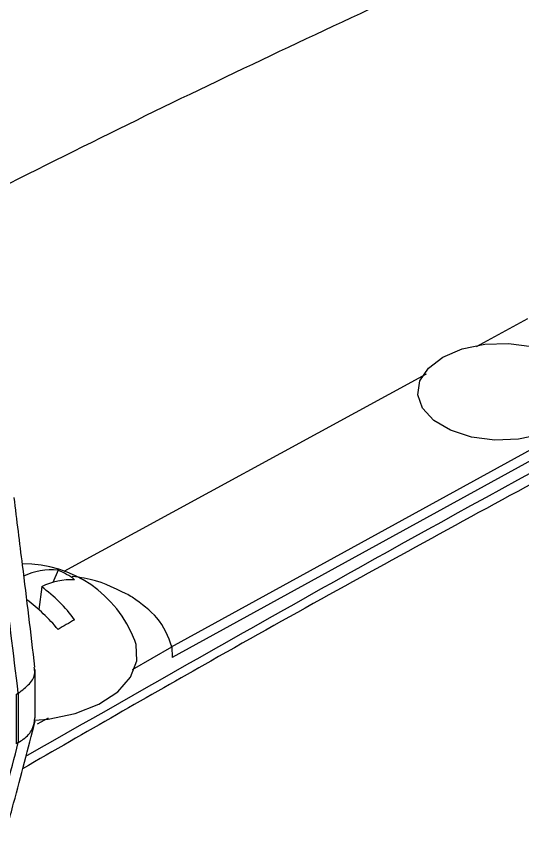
# Model space of a CAD drawing. Extents: x 2 to 136, y 1 to 99.
# Drawn here: x 100.673 to 101.721, y 85.646 to 87.338 of the extents above; entities that cross this region are included whole.
import ezdxf

# ---------------------------------------------------------------- set-up
doc = ezdxf.new("R2010")
doc.units = 0
doc.header["$MEASUREMENT"] = 0
doc.layers.add('OBJECT', color=7, linetype='CONTINUOUS')

msp = doc.modelspace()

# ---------------------------------------------------------------- linework, layer by layer
at = {"layer": 'OBJECT'}
for p, q in [((101.6258, 86.6552), (101.7319, 86.713)), ((100.7722, 86.1904), (101.5223, 86.5988)), ((100.9929, 86.0336), (101.9752, 86.5725)), ((101.9849, 86.5546), (100.996, 86.012)), ((100.7595, 86.1926), (100.7487, 86.1671)), ((100.7257, 86.1583), (100.7196, 86.1113)), ((100.9137, 85.9874), (100.9953, 86.0341)), ((100.9953, 86.0341), (100.996, 86.012)), ((100.7121, 85.887), (100.7121, 85.9874)), ((100.6733, 85.936), (100.6769, 85.9381)), ((100.6733, 85.8339), (100.6733, 85.936)), ((100.6769, 85.9381), (100.6769, 85.836)), ((100.7168, 85.8746), (100.7396, 85.8876)), ((100.6769, 85.836), (100.6733, 85.8339))]:
    msp.add_line(p, q, dxfattribs=at)
at = {"layer": 'OBJECT', "flags": 128}
for points in [[(101.7129, 86.4632), (101.6635, 86.4614), (101.6152, 86.4678), (101.5721, 86.4818), (101.5374, 86.5022), (101.5142, 86.5274), (101.5042, 86.5554), (101.5083, 86.5839), (101.5261, 86.6105), (101.5561, 86.6332), (101.5961, 86.6501), (101.6426, 86.6598), (101.692, 86.6615), (101.7402, 86.6551), (101.7834, 86.6412), (101.818, 86.6207), (101.8413, 86.5955), (101.8513, 86.5676), (101.8472, 86.5391), (101.8294, 86.5124), (101.7993, 86.4897), (101.7594, 86.4729), (101.7129, 86.4632)], [(100.7116, 85.8822), (100.7393, 85.8848), (100.7949, 85.8964), (100.8439, 85.9156), (100.883, 85.9412), (100.9098, 85.9716), (100.9227, 86.005), (100.9209, 86.0391), (100.9183, 86.047)]]:
    msp.add_lwpolyline(points, dxfattribs=at)
at = {"layer": 'OBJECT'}
for centre, radius, start, end in [((100.6878, 85.9593), 0.2466, 20.836, 90.3201), ((100.7462, 86.0572), 0.1361, 84.3771, 115.394), ((100.6949, 86.0411), 0.1648, 53.0801, 66.9253), ((100.7876, 86.0344), 0.1385, 87.4103, 116.5872), ((100.5407, 85.9052), 0.3134, 36.1156, 53.8371), ((100.4668, 85.8259), 0.3812, 39.8408, 53.2277), ((99.2961, 83.3497), 3.2221, 59.872, 60.1333), ((101.418, 84.9691), 1.2829, 119.1103, 120.8843)]:
    msp.add_arc(centre, radius, start, end, dxfattribs=at)
for centre, major_axis, ratio, start_param, end_param in [((99.5626, 81.6109), (-1.5893, 16.547), 0.094708, 4.96788, 4.983392), ((100.5921, 86.7851), (-0.0807, 0.8484), 0.104683, 3.189403, 3.192744), ((99.1459, 84.7383), (1.7697, 5.6286), 0.198355, 4.936908, 4.970599), ((100.5921, 85.5193), (0.1011, 0.3198), 0.201902, 0.213019, 0.217224)]:
    msp.add_ellipse(centre, major_axis=major_axis, ratio=ratio, start_param=start_param, end_param=end_param, dxfattribs=at)
for points, knots in [([(103.1946, 88.1276), (103.0083, 88.0522), (102.6205, 87.895), (102.0356, 87.6418), (101.4395, 87.3706), (100.9425, 87.1351), (100.6463, 86.9858), (100.5456, 86.9351)], [0, 0, 0, 0, 0.207955, 0.433014, 0.658319, 0.883829, 1, 1, 1, 1]), ([(100.693, 85.808), (100.9891, 85.9765), (101.6322, 86.3427), (102.5679, 86.8371), (103.2065, 87.1483), (103.4985, 87.2907)], [0, 0, 0, 0, 0.316509, 0.687456, 1, 1, 1, 1]), ([(103.4985, 87.2695), (103.3911, 87.2178), (103.1022, 87.0788), (102.6413, 86.8464), (102.115, 86.5733), (101.5964, 86.2946), (101.1197, 86.0312), (100.816, 85.8567), (100.6862, 85.7821)], [0, 0, 0, 0, 0.114723, 0.308603, 0.491735, 0.676074, 0.861621, 1, 1, 1, 1]), ([(100.7118, 85.9922), (100.7033, 86.0625), (100.6891, 86.1795), (100.6745, 86.2962), (100.6687, 86.3428)], [0, 0, 0, 0, 0.60083, 1, 1, 1, 1]), ([(100.9006, 86.1439), (100.8735, 86.1571), (100.8397, 86.1735), (100.7975, 86.1785), (100.7891, 86.1795)], [0, 0, 0, 0, 0.801098, 1, 1, 1, 1]), ([(100.9953, 86.0341), (100.9875, 86.055), (100.9732, 86.0935), (100.9321, 86.123), (100.9133, 86.1366)], [0, 0, 0, 0, 0.54186, 1, 1, 1, 1]), ([(100.6772, 85.9383), (100.6856, 85.9445), (100.7025, 85.9571), (100.7131, 85.9765), (100.7109, 85.988), (100.7101, 85.992)], [0, 0, 0, 0, 0.396021, 0.792037, 1, 1, 1, 1]), ([(100.6551, 85.6636), (100.6593, 85.6794), (100.6786, 85.7518), (100.6972, 85.8239), (100.7119, 85.8803)], [0, 0, 0, 0, 0.217981, 1, 1, 1, 1]), ([(100.6773, 85.8362), (100.6808, 85.8384), (100.6933, 85.8462), (100.7086, 85.8631), (100.7107, 85.8792), (100.7118, 85.887)], [0, 0, 0, 0, 0.165872, 0.597654, 1, 1, 1, 1]), ([(101.1056, 84.5371), (101.0473, 84.606), (100.9305, 84.7438), (100.7448, 84.9357), (100.5522, 85.115), (100.3551, 85.2773), (100.1571, 85.4206), (99.9577, 85.5456), (99.7564, 85.6521), (99.5569, 85.7378), (99.3626, 85.8018), (99.1731, 85.8447), (98.9866, 85.8681), (98.8673, 85.8652), (98.8076, 85.8637)], [0, 0, 0, 0, 0.082347, 0.164694, 0.249433, 0.334172, 0.416519, 0.498866, 0.583605, 0.668344, 0.750089, 0.831834, 0.915917, 1, 1, 1, 1])]:
    msp.add_open_spline(points, degree=3, knots=knots, dxfattribs=at)

doc.saveas('drawing.dxf')
